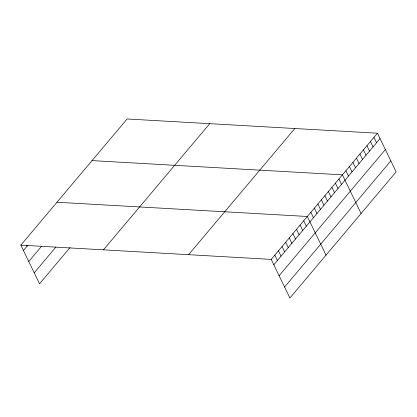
<?xml version="1.0" encoding="UTF-8"?>
<svg xmlns="http://www.w3.org/2000/svg" width="417" height="417" viewBox="0 0 417 417"><rect width="100%" height="100%" fill="white"/><g stroke="black" fill="none" stroke-linecap="round" stroke-linejoin="round"><path stroke-width="0.63" d="M20.85 245.144L127.102 118.975L377.468 133.216L396.15 171.856L289.898 298.025L271.217 259.384L20.85 245.144L39.532 283.784L70.035 247.562M23.446 250.513L27.861 245.274M28.757 261.495L41.601 246.244M34.225 272.807L55.899 247.067M103.473 249.84L209.725 123.672M188.593 254.683L294.85 128.514M271.217 259.384L377.468 133.216M273.813 264.753L380.064 138.59M279.124 275.736L385.376 149.567M284.592 287.047L390.844 160.879M92.037 160.608L342.404 174.848L361.086 213.494M56.978 202.245L307.345 216.486L326.021 255.131M373.96 137.381L376.561 142.755M370.458 141.54L373.053 146.914M366.95 145.705L369.545 151.079M363.442 149.87L366.043 155.244M359.939 154.035L362.535 159.409M356.431 158.194L359.027 163.568M352.923 162.359L355.524 167.733M349.42 166.524L352.016 171.898M345.912 170.689L348.508 176.063M338.901 179.013L341.497 184.387M335.393 183.178L337.989 188.552M331.885 187.342L334.486 192.717M328.382 191.502L330.978 196.876M324.874 195.667L327.47 201.041M321.366 199.832L323.967 205.206M317.863 203.996L320.459 209.37M314.355 208.156L316.951 213.53M310.847 212.321L313.448 217.695M303.732 220.775L306.328 226.15M300.115 225.065L302.716 230.439M296.503 229.355L299.104 234.729M292.89 233.645L295.491 239.019M289.278 237.935L291.879 243.309M285.666 242.225L288.267 247.599M282.054 246.515L284.655 251.889M278.441 250.805L281.037 256.179M274.829 255.095L277.425 260.469M26.542 245.149L27.058 246.228"/></g></svg>
